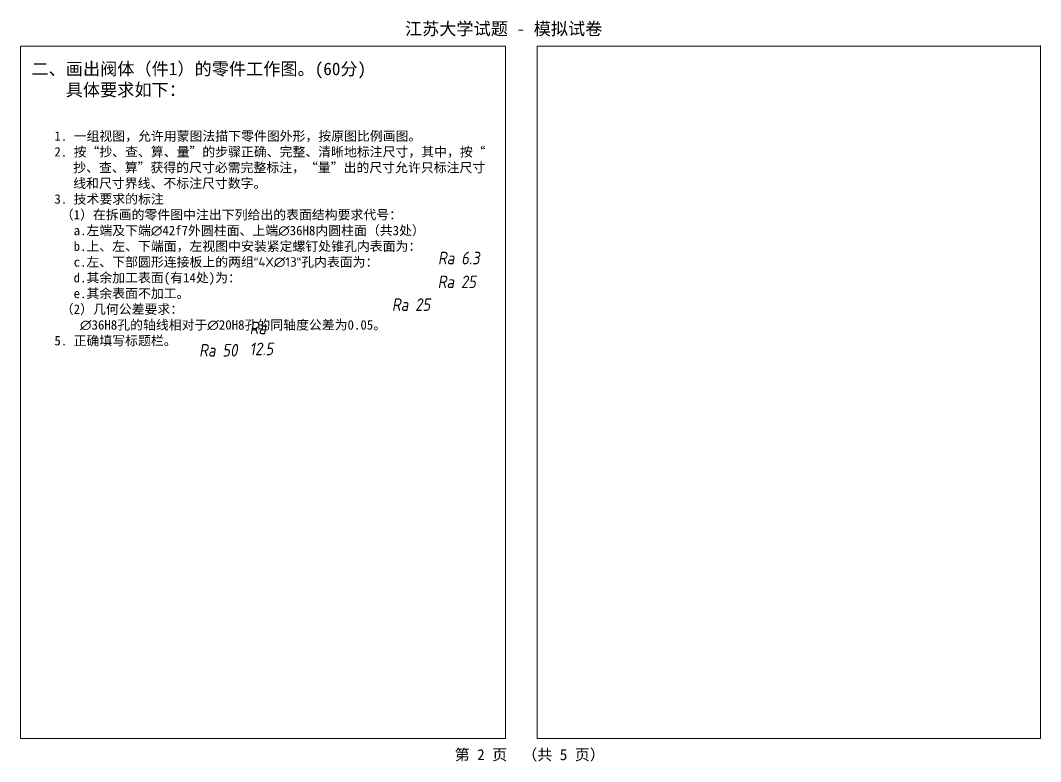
# Model space of a CAD drawing. Header units: millimetres. Extents: x -14 to 1037, y -1 to 431.
# Drawn here: x 416.5 to 740.6, y 88.1 to 323.6 of the extents above; entities that cross this region are included whole.
import ezdxf

# ---------------------------------------------------------------- set-up
doc = ezdxf.new("R2010")
doc.units = ezdxf.units.MM
doc.layers.add('4', color=7, linetype='Continuous', lineweight=18)
doc.styles.add('style2', font='')
doc.styles.add('style3', font='gbenor.shx', dxfattribs={"oblique": 10, "bigfont": 'gbcbig.shx'})
doc.styles.get('style2').set_extended_font_data('SimSun')

msp = doc.modelspace()

# ---------------------------------------------------------------- linework, layer by layer
at = {"layer": '4'}
for p, q in [((416.47, 315.41), (416.47, 95.41)), ((570.65, 315.41), (416.47, 315.41)), ((570.65, 95.41), (570.65, 315.41)), ((740.65, 315.41), (580.65, 315.41)), ((580.65, 95.41), (580.65, 315.41)), ((740.65, 315.41), (740.65, 315.59)), ((740.65, 95.41), (740.65, 315.41)), ((416.47, 95.41), (570.65, 95.41)), ((580.65, 95.41), (740.65, 95.41))]:
    msp.add_line(p, q, dxfattribs=at)

# ---------------------------------------------------------------- texts
at = {"insert": (419.98, 310.21), "char_height": 4, "width": 155.2134, "attachment_point": 1, "style": 'style2'}
msp.add_mtext('二、画出阀体（件1）的零件工作图。(60分){\\H1.7764x; }\\P    具体要求如下：{\\H1.51x; }', dxfattribs=at)
at = {"ltscale": 0.5, "attachment_point": 1}
for s, width, insert, char_height, style in [('1. 一组视图，允许用蒙图法描下零件图外形，按原图比例画图。\\P\\pi-6,l6;2. 按“抄、查、算、量”的步骤正确、完整、清晰地标注尺寸，其中，按“抄、查、算”获得的尺寸必需完整标注，“量”出的尺寸允许只标注尺寸线和尺寸界线、不标注尺寸数字。{\\H1.7743x; }\\P\\pi0,l0;3. 技术要求的标注\\P （1）在拆画的零件图中注出下列给出的表面结构要求代号：{\\H1.5775x; }\\P   a.左端及下端{\\fISOCPEUR|b0|i0|c0|p34;∅}42f7外圆柱面、上端{\\fISOCPEUR|b0|i0|c0|p34;∅}36H8内圆柱面（共3处）{\\H1.5818x; }\\P   b.上、左、下端面，左视图中安装紧定螺钉处锥孔内表面为：{\\H1.5769x; }\\P   c.左、下部圆形连接板上的两组{\\fISOCPEUR|b0|i0|c0|p34;“4X∅13“}孔内表面为：{\\H1.5785x; }\\P   d.其余加工表面(有14处)为：{\\H1.5835x; }\\P   e.其余表面不加工。\\P （2）几何公差要求：\\P    {\\fISOCPEUR|b0|i0|c0|p34;∅}36H8孔的轴线相对于{\\fISOCPEUR|b0|i0|c0|p34;∅}20H8孔的同轴度公差为0.05。     {\\H1.5853x; }\\P5. 正确填写标题栏。{\\H1.5849x; }', 137.5254, (427.26, 288.36), 3, 'style2'), ('Ra 6.3', 13.5078, (549.15, 250.08), 4, 'style3'), ('Ra 25', 13.5078, (549.06, 242.54), 4, 'style3'), ('Ra 25', 13.5078, (534.52, 235.28), 4, 'style3'), ('Ra 12.5', 13.5078, (489.32, 227.88), 4, 'style3'), ('Ra 50', 13.5078, (473.26, 220.79), 4, 'style3')]:
    msp.add_mtext_dynamic_manual_height_columns(s, width=width, gutter_width=12.5, heights=[0], dxfattribs=dict(at, insert=insert, char_height=char_height, style=style))
at = {"layer": '4', "style": 'style2'}
msp.add_text('第 2 页\u3000（共 5 页）', height=3.5, dxfattribs=at).set_placement((554.47, 88.52))
at = {"layer": '4', "insert": (538.66, 322.98), "char_height": 4, "width": 76.2542, "attachment_point": 1, "style": 'style2'}
msp.add_mtext('江苏大学试题 - 模拟试卷', dxfattribs=at)

doc.saveas('drawing.dxf')
